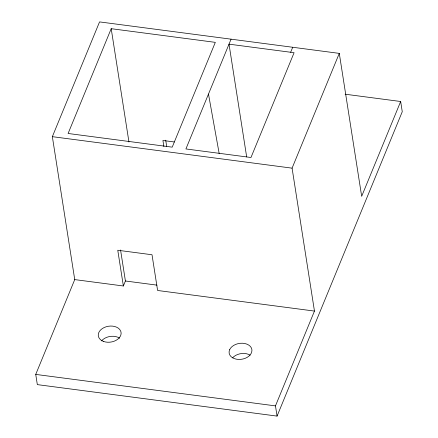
<?xml version="1.0" encoding="UTF-8"?>
<svg xmlns="http://www.w3.org/2000/svg" width="438" height="438" viewBox="0 0 438 438"><rect width="100%" height="100%" fill="white"/><g stroke="black" fill="none" stroke-linecap="round" stroke-linejoin="round"><path stroke-width="0.66" d="M400.666 101.501L402.265 111.712L277.068 416.1L37.334 384.619L35.735 374.408L74.734 279.597L52.352 136.667L99.557 21.9L339.286 53.381L361.668 196.312L400.666 101.501L345.133 94.208M111.203 28.689L68.104 133.481L172.216 147.152L215.315 42.36L111.203 28.689L128.953 142.027M74.734 279.597L123.363 285.987L125.416 280.993L120.559 249.983M231.067 39.168L185.915 148.947L250.979 157.494L294.084 52.708L229.014 44.161L246.671 156.919M290.657 52.253L292.71 47.266M277.068 416.1L275.469 405.889L314.462 311.079L292.08 168.154L339.286 53.381M174.335 141.972L162.92 140.472L163.872 146.538M52.352 136.667L292.08 168.154M125.416 280.993L156.979 285.138M314.462 311.079L157.609 290.482L152.013 254.752L117.767 250.251L123.363 285.987M35.735 374.408L275.469 405.889M208.488 94.061L219.208 153.7M165.712 140.204L166.664 146.27M101.55 340.906A11.514 8.01 -8.9 0 1 119.612 338.169M232.556 357.873A11.514 8.01 -8.9 0 1 250.153 355.169M229.654 349.661L229.09 351.774A11.514 8.01 -8.9 0 0 238.354 359.423A11.514 8.01 -8.9 0 0 251.368 353.012L251.932 350.898A11.514 8.01 -8.9 0 0 242.668 343.244A11.514 8.01 -8.9 0 0 229.654 349.661M103.68 341.492A11.514 8.01 -8.9 0 0 121.123 333.477A11.514 8.01 -8.9 0 0 104.26 327.493A11.514 8.01 -8.9 0 0 103.68 341.492"/></g></svg>
